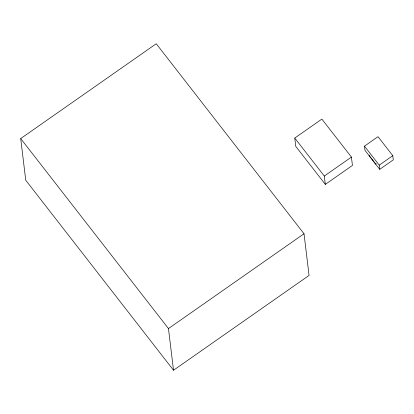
<?xml version="1.0" encoding="UTF-8"?>
<svg xmlns="http://www.w3.org/2000/svg" width="414" height="414" viewBox="0 0 414 414"><rect width="100%" height="100%" fill="white"/><g stroke="black" fill="none" stroke-linecap="round" stroke-linejoin="round"><path stroke-width="0.62" d="M376.197 163.582L375.643 164.161L374.365 162.459A2.137 0.352 55 0 1 374.137 162.128L373.858 161.703A6.753 1.113 55 0 0 373.625 161.351L369.097 155.545L369.707 155.426M20.7 138.566L156.249 43.749L304.016 233.755L309.061 275.434L173.513 370.251L25.746 180.245L20.7 138.566L168.467 328.571L173.513 370.251M294.758 138.053L321.869 119.092L351.424 157.092L352.433 165.429L325.321 184.39L295.767 146.39L294.758 138.053L324.312 176.053L325.321 184.39M364.465 146.158L378.018 136.677L392.798 155.68L393.3 159.845L379.747 169.326L364.967 150.329L364.465 146.158L379.24 165.16L379.747 169.326M324.312 176.053L351.424 157.092M379.24 165.16L392.798 155.68M168.467 328.571L304.016 233.755"/></g></svg>
